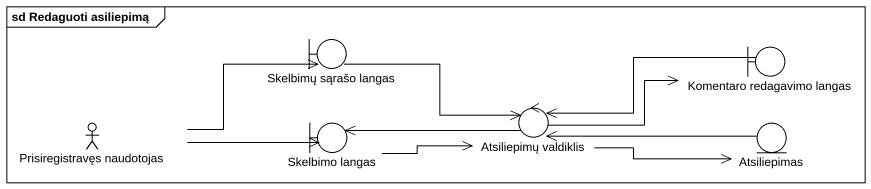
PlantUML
@startuml
mainframe sd Redaguoti asiliepimą
boundary "Skelbimų sąrašo langas" as Skelbimų_sąrašo_langas
boundary "Komentaro redagavimo langas" as Komentaro_redagavimo_langas
actor "Prisiregistravęs naudotojas" as Prisiregistravęs_naudotojas
boundary "Skelbimo langas" as Skelbimo_langas
control "Atsiliepimų valdiklis" as Atsiliepimų_valdiklis
entity Atsiliepimas
Skelbimų_sąrašo_langas -right-> Atsiliepimų_valdiklis
Komentaro_redagavimo_langas -left-> Atsiliepimų_valdiklis
Prisiregistravęs_naudotojas -right-> Skelbimų_sąrašo_langas
Prisiregistravęs_naudotojas -right-> Skelbimo_langas
Skelbimo_langas -right-> Atsiliepimų_valdiklis
Atsiliepimų_valdiklis -right-> Komentaro_redagavimo_langas
Atsiliepimų_valdiklis -left-> Skelbimo_langas
Atsiliepimų_valdiklis -right-> Atsiliepimas
Atsiliepimas -left-> Atsiliepimų_valdiklis
@enduml
